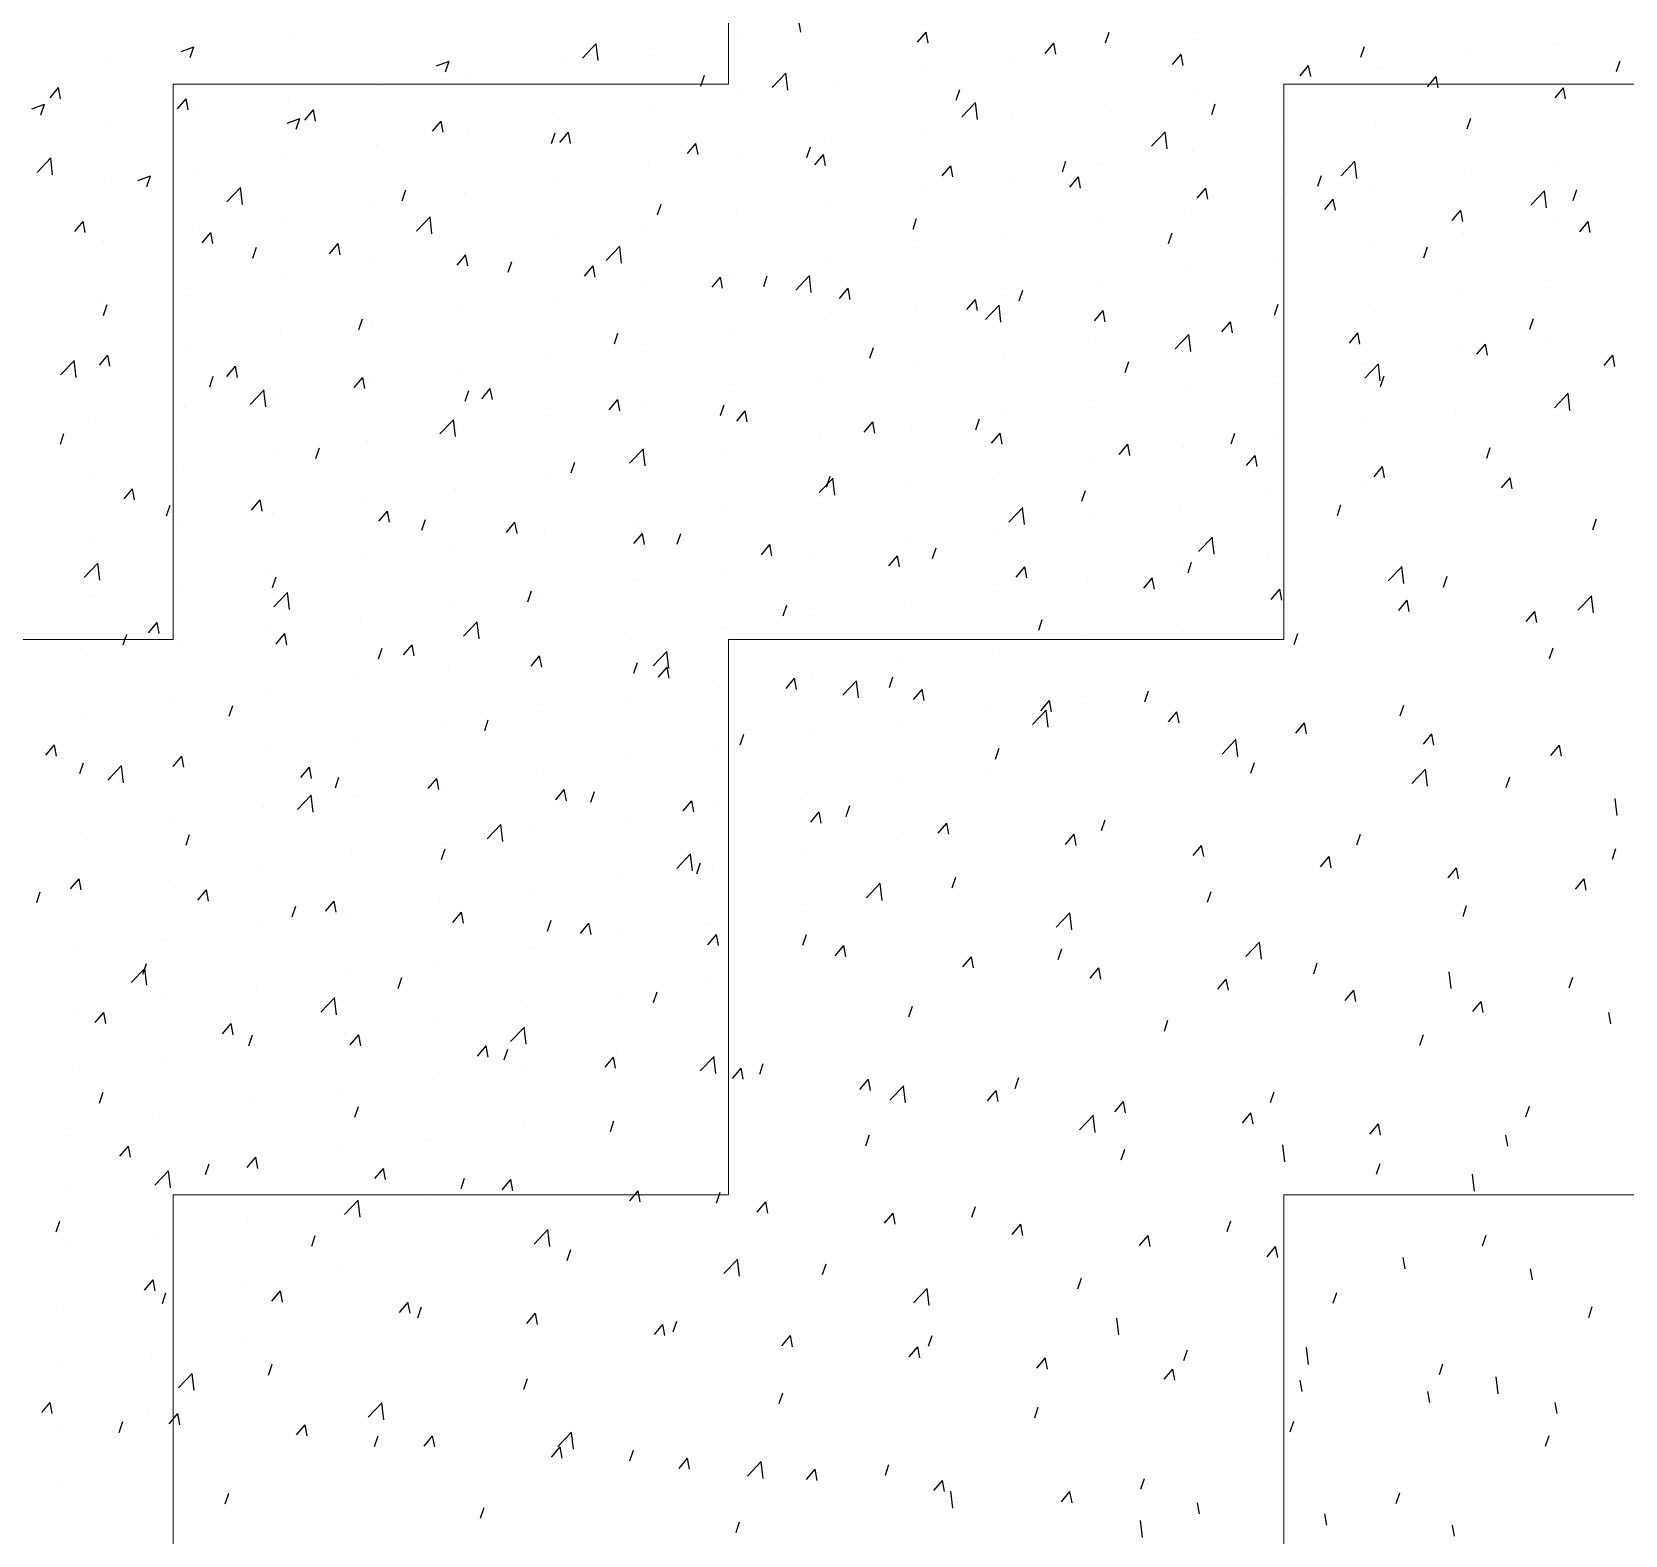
# Model space of a CAD drawing. Header units: millimetres. Extents: x 331487 to 517269, y 198509 to 399936.
# Drawn here: x 417932 to 418828, y 396661 to 397506 of the extents above; entities that cross this region are included whole.
import ezdxf

# ---------------------------------------------------------------- set-up
doc = ezdxf.new("R2010")
doc.units = ezdxf.units.MM
doc.header["$MEASUREMENT"] = 0
doc.layers.add('9th_Hatch-4', color=252, linetype='Continuous', lineweight=5)
doc.layers.add('COLUMN', color=6, linetype='Continuous')

msp = doc.modelspace()

# ---------------------------------------------------------------- linework, layer by layer
at = {"layer": '9th_Hatch-4', "linetype": 'Continuous'}
for p, q in [((418323.66, 397477.11), (418323.66, 397789.61)), ((418011.16, 397477.11), (418323.66, 397477.11)), ((418011.16, 397164.61), (418011.16, 397477.11)), ((418636.16, 397477.11), (418948.66, 397477.11)), ((418636.16, 397164.61), (418636.16, 397477.11)), ((417698.66, 397164.61), (418011.16, 397164.61)), ((418323.66, 397164.61), (418636.16, 397164.61)), ((418323.66, 396852.11), (418323.66, 397164.61)), ((418011.16, 396852.11), (418323.66, 396852.11)), ((418011.16, 396539.61), (418011.16, 396852.11)), ((418636.16, 396852.11), (418948.66, 396852.11)), ((418636.16, 396539.61), (418636.16, 396852.11))]:
    msp.add_line(p, q, dxfattribs=at)
at = {"layer": 'COLUMN', "color": 2, "linetype": 'Continuous'}
for p, q in [((418364.39, 397506.37), (418363.23, 397512.64)), ((418077.44, 397502.58), (418077.44, 397502.58)), ((418241.52, 397491.73), (418249.31, 397499.84)), ((418250.33, 397490.26), (418249.22, 397499.75)), ((418331.87, 397503.67), (418331.87, 397503.67)), ((418430.14, 397500.62), (418434.96, 397506.37)), ((418436.11, 397500.09), (418434.96, 397506.36)), ((418501.87, 397494.35), (418506.69, 397500.09)), ((418507.84, 397493.82), (418506.68, 397500.09)), ((418535.89, 397500.2), (418537.92, 397506.24)), ((418536.39, 397498.82), (418536.39, 397498.82)), ((418587.73, 397505.86), (418587.73, 397505.86)), ((418790.82, 397499.92), (418790.82, 397499.92)), ((418015.76, 397495.33), (418022.76, 397498.02)), ((418020.73, 397491.97), (418022.76, 397498.01)), ((418025.5, 397495.08), (418025.5, 397495.08)), ((418159.47, 397487.32), (418166.48, 397490.01)), ((418164.44, 397483.96), (418166.47, 397490)), ((418230.02, 397490.23), (418230.02, 397490.23)), ((418281.36, 397497.27), (418281.36, 397497.27)), ((418484.45, 397491.32), (418484.45, 397491.32)), ((418573.59, 397488.07), (418578.41, 397493.82)), ((418579.57, 397487.54), (418578.41, 397493.81)), ((418679.6, 397492.19), (418681.63, 397498.23)), ((418740.31, 397493.51), (418740.31, 397493.51)), ((418823.32, 397484.18), (418825.35, 397490.22)), ((417974.99, 397488.68), (417974.99, 397488.68)), ((418178.08, 397482.73), (418178.08, 397482.73)), ((418308.16, 397475.95), (418310.18, 397482)), ((418348.24, 397475.17), (418356.03, 397483.29)), ((418357.05, 397473.71), (418355.95, 397483.2)), ((418433.94, 397484.92), (418433.94, 397484.92)), ((418645.32, 397481.8), (418650.14, 397487.54)), ((418651.29, 397481.27), (418650.14, 397487.54)), ((418688.96, 397486.47), (418688.96, 397486.47)), ((418717.04, 397475.52), (418721.87, 397481.27)), ((418723.02, 397474.99), (418721.86, 397481.26)), ((417941.93, 397469.33), (417946.75, 397475.08)), ((417947.91, 397468.8), (417946.75, 397475.07)), ((418127.57, 397476.33), (418127.57, 397476.33)), ((418382.59, 397477.88), (418382.59, 397477.88)), ((418451.87, 397467.94), (418453.9, 397473.99)), ((418586.51, 397472.57), (418586.51, 397472.57)), ((418637.02, 397478.98), (418637.02, 397478.98)), ((418788.77, 397469.25), (418793.59, 397474.99)), ((418794.74, 397468.72), (418793.59, 397474.99)), ((417931.74, 397463.07), (417938.74, 397465.76)), ((417936.71, 397459.72), (417938.74, 397465.76)), ((418013.66, 397463.06), (418018.48, 397468.8)), ((418019.63, 397462.53), (418018.48, 397468.79)), ((418076.22, 397469.29), (418076.22, 397469.29)), ((418280.14, 397463.98), (418280.14, 397463.98)), ((418330.65, 397470.38), (418330.65, 397470.38)), ((418454.97, 397458.62), (418462.76, 397466.74)), ((418463.77, 397457.15), (418462.67, 397466.65)), ((418535.17, 397465.53), (418535.17, 397465.53)), ((418595.58, 397459.94), (418597.61, 397465.98)), ((418789.6, 397466.63), (418789.6, 397466.63)), ((417973.77, 397455.39), (417973.77, 397455.39)), ((418024.28, 397461.79), (418024.28, 397461.79)), ((418075.45, 397455.07), (418082.45, 397457.75)), ((418080.42, 397451.71), (418082.45, 397457.75)), ((418085.39, 397456.78), (418090.21, 397462.53)), ((418091.36, 397456.25), (418090.2, 397462.52)), ((418157.11, 397450.51), (418161.93, 397456.25)), ((418163.09, 397449.98), (418161.93, 397456.24)), ((418228.8, 397456.94), (418228.8, 397456.94)), ((418483.23, 397458.04), (418483.23, 397458.04)), ((418739.09, 397460.23), (418739.09, 397460.23)), ((418739.3, 397451.93), (418741.32, 397457.97)), ((418176.86, 397449.44), (418176.86, 397449.44)), ((418224.13, 397443.7), (418226.16, 397449.74)), ((418228.84, 397444.23), (418233.66, 397449.98)), ((418234.81, 397443.7), (418233.66, 397449.97)), ((418432.72, 397451.63), (418432.72, 397451.63)), ((418561.69, 397442.07), (418569.48, 397450.19)), ((418570.5, 397440.6), (418569.39, 397450.1)), ((418635.81, 397445.69), (418635.81, 397445.69)), ((418687.75, 397453.18), (418687.75, 397453.18)), ((418075.01, 397436), (418075.01, 397436)), ((418126.35, 397443.04), (418126.35, 397443.04)), ((418300.56, 397437.96), (418305.38, 397443.7)), ((418306.54, 397437.43), (418305.38, 397443.69)), ((418329.44, 397437.09), (418329.44, 397437.09)), ((418367.85, 397435.69), (418369.88, 397441.73)), ((418372.29, 397431.68), (418377.11, 397437.43)), ((418378.26, 397431.15), (418377.11, 397437.42)), ((418381.38, 397444.59), (418381.38, 397444.59)), ((418585.3, 397439.28), (418585.3, 397439.28)), ((417934.61, 397427.42), (417942.39, 397435.54)), ((417943.41, 397425.95), (417942.31, 397435.45)), ((418023.07, 397428.5), (418023.07, 397428.5)), ((418278.93, 397430.69), (418278.93, 397430.69)), ((418444.02, 397425.41), (418448.84, 397431.15)), ((418449.99, 397424.87), (418448.83, 397431.14)), ((418511.56, 397427.68), (418513.59, 397433.73)), ((418533.95, 397432.24), (418533.95, 397432.24)), ((418668.42, 397425.52), (418676.2, 397433.64)), ((418677.22, 397424.05), (418676.12, 397433.55)), ((418737.87, 397426.94), (418737.87, 397426.94)), ((418788.39, 397433.34), (418788.39, 397433.34)), ((417972.56, 397422.1), (417972.56, 397422.1)), ((417991.43, 397422.81), (417998.43, 397425.5)), ((417996.4, 397419.46), (417998.43, 397425.5)), ((418041.33, 397410.87), (418049.12, 397418.98)), ((418050.14, 397409.4), (418049.03, 397418.89)), ((418227.58, 397423.65), (418227.58, 397423.65)), ((418431.5, 397418.34), (418431.5, 397418.34)), ((418482.02, 397424.75), (418482.02, 397424.75)), ((418515.74, 397419.13), (418520.56, 397424.88)), ((418521.72, 397418.6), (418520.56, 397424.87)), ((418587.47, 397412.85), (418592.29, 397418.6)), ((418593.44, 397412.32), (418592.29, 397418.59)), ((418655.27, 397419.67), (418657.3, 397425.72)), ((418686.53, 397419.89), (418686.53, 397419.89)), ((418125.13, 397409.75), (418125.13, 397409.75)), ((418140.11, 397411.45), (418142.14, 397417.49)), ((418175.65, 397416.15), (418175.65, 397416.15)), ((418283.83, 397403.44), (418285.85, 397409.48)), ((418380.16, 397411.3), (418380.16, 397411.3)), ((418634.59, 397412.4), (418634.59, 397412.4)), ((418659.19, 397406.58), (418664.01, 397412.32)), ((418665.17, 397406.05), (418664.01, 397412.32)), ((418775.14, 397408.97), (418782.93, 397417.08)), ((418783.95, 397407.5), (418782.84, 397417)), ((418798.99, 397411.67), (418801.01, 397417.71)), ((418073.79, 397402.71), (418073.79, 397402.71)), ((418148.05, 397394.31), (418155.84, 397402.43)), ((418156.86, 397392.85), (418155.75, 397402.34)), ((418328.22, 397403.81), (418328.22, 397403.81)), ((418427.54, 397395.43), (418429.57, 397401.47)), ((418584.08, 397406), (418584.08, 397406)), ((418730.92, 397400.3), (418735.74, 397406.05)), ((418736.89, 397399.77), (418735.74, 397406.04)), ((418787.17, 397400.05), (418787.17, 397400.05)), ((417955.81, 397394.11), (417960.63, 397399.86)), ((417961.78, 397393.58), (417960.63, 397399.85)), ((418021.85, 397395.21), (418021.85, 397395.21)), ((418027.53, 397387.84), (418032.36, 397393.58)), ((418033.51, 397387.31), (418032.35, 397393.57)), ((418277.71, 397397.4), (418277.71, 397397.4)), ((418480.8, 397391.46), (418480.8, 397391.46)), ((418532.74, 397398.95), (418532.74, 397398.95)), ((418571.25, 397387.42), (418573.28, 397393.46)), ((418736.66, 397393.65), (418736.66, 397393.65)), ((418802.65, 397394.03), (418807.47, 397399.77)), ((418808.62, 397393.5), (418807.46, 397399.77)), ((417971.34, 397388.81), (417971.34, 397388.81)), ((418056.09, 397379.19), (418058.12, 397385.24)), ((418099.26, 397381.56), (418104.08, 397387.31)), ((418105.23, 397381.03), (418104.08, 397387.3)), ((418174.43, 397382.87), (418174.43, 397382.87)), ((418226.37, 397390.36), (418226.37, 397390.36)), ((418254.78, 397377.76), (418262.57, 397385.88)), ((418263.58, 397376.29), (418262.48, 397385.79)), ((418430.29, 397385.05), (418430.29, 397385.05)), ((418685.32, 397386.61), (418685.32, 397386.61)), ((418714.96, 397379.41), (418716.99, 397385.45)), ((418123.92, 397376.46), (418123.92, 397376.46)), ((418170.99, 397375.29), (418175.81, 397381.03)), ((418176.96, 397374.76), (418175.8, 397381.02)), ((418199.8, 397371.19), (418201.83, 397377.23)), ((418242.71, 397369.01), (418247.53, 397374.76)), ((418248.69, 397368.48), (418247.53, 397374.75)), ((418378.95, 397378.01), (418378.95, 397378.01)), ((418633.38, 397379.11), (418633.38, 397379.11)), ((418072.58, 397369.42), (418072.58, 397369.42)), ((418314.44, 397362.74), (418319.26, 397368.48)), ((418320.41, 397362.21), (418319.26, 397368.47)), ((418327.01, 397370.52), (418327.01, 397370.52)), ((418343.52, 397363.18), (418345.54, 397369.22)), ((418361.5, 397361.21), (418369.29, 397369.33)), ((418370.31, 397359.74), (418369.2, 397369.24)), ((418531.52, 397365.67), (418531.52, 397365.67)), ((418582.87, 397372.71), (418582.87, 397372.71)), ((418785.95, 397366.76), (418785.95, 397366.76)), ((417970.13, 397355.52), (417970.13, 397355.52)), ((418020.64, 397361.92), (418020.64, 397361.92)), ((418225.15, 397357.07), (418225.15, 397357.07)), ((418276.5, 397364.11), (418276.5, 397364.11)), ((418386.16, 397356.46), (418390.99, 397362.21)), ((418392.14, 397355.93), (418390.98, 397362.2)), ((418457.89, 397350.19), (418462.71, 397355.93)), ((418463.86, 397349.66), (418462.71, 397355.92)), ((418479.58, 397358.17), (418479.58, 397358.17)), ((418487.23, 397355.17), (418489.26, 397361.21)), ((418735.44, 397360.36), (418735.44, 397360.36)), ((417972.07, 397346.94), (417974.1, 397352.98)), ((418173.21, 397349.58), (418173.21, 397349.58)), ((418429.07, 397351.77), (418429.07, 397351.77)), ((418468.23, 397344.66), (418476.01, 397352.78)), ((418477.03, 397343.19), (418475.93, 397352.69)), ((418529.62, 397343.91), (418534.44, 397349.66)), ((418535.59, 397343.38), (418534.43, 397349.65)), ((418630.94, 397347.16), (418632.97, 397353.2)), ((418684.1, 397353.32), (418684.1, 397353.32)), ((418115.78, 397338.93), (418117.81, 397344.97)), ((418122.7, 397343.17), (418122.7, 397343.17)), ((418377.73, 397344.72), (418377.73, 397344.72)), ((418581.65, 397339.42), (418581.65, 397339.42)), ((418601.34, 397337.64), (418606.16, 397343.38)), ((418607.32, 397337.11), (418606.16, 397343.37)), ((418632.16, 397345.82), (418632.16, 397345.82)), ((418774.65, 397339.15), (418776.68, 397345.19)), ((418019.42, 397328.64), (418019.42, 397328.64)), ((418071.36, 397336.13), (418071.36, 397336.13)), ((418259.49, 397330.92), (418261.52, 397336.97)), ((418275.28, 397330.82), (418275.28, 397330.82)), ((418325.79, 397337.23), (418325.79, 397337.23)), ((418403.21, 397322.91), (418405.23, 397328.96)), ((418530.31, 397332.38), (418530.31, 397332.38)), ((418574.95, 397328.11), (418582.74, 397336.22)), ((418583.76, 397326.64), (418582.65, 397336.14)), ((418673.07, 397331.36), (418677.89, 397337.11)), ((418679.04, 397330.83), (418677.89, 397337.1)), ((418744.79, 397325.09), (418749.62, 397330.83)), ((418750.77, 397324.55), (418749.61, 397330.82)), ((418784.74, 397333.47), (418784.74, 397333.47)), ((417947.86, 397313.45), (417955.65, 397321.57)), ((417956.67, 397311.99), (417955.56, 397321.48)), ((417968.91, 397322.23), (417968.91, 397322.23)), ((417969.68, 397318.89), (417974.5, 397324.64)), ((417975.66, 397318.36), (417974.5, 397324.63)), ((418223.94, 397323.78), (418223.94, 397323.78)), ((418478.37, 397324.88), (418478.37, 397324.88)), ((418546.92, 397314.91), (418548.95, 397320.95)), ((418681.67, 397311.55), (418689.46, 397319.67)), ((418682.88, 397320.03), (418682.88, 397320.03)), ((418690.48, 397310.09), (418689.38, 397319.58)), ((418734.23, 397327.07), (418734.23, 397327.07)), ((418816.52, 397318.81), (418821.34, 397324.56)), ((418822.49, 397318.28), (418821.34, 397324.55)), ((418031.76, 397306.68), (418033.79, 397312.72)), ((418041.41, 397312.62), (418046.23, 397318.36)), ((418047.38, 397312.09), (418046.23, 397318.36)), ((418113.14, 397306.34), (418117.96, 397312.09)), ((418119.11, 397305.81), (418117.95, 397312.08)), ((418172, 397316.29), (418172, 397316.29)), ((418376.51, 397311.44), (418376.51, 397311.44)), ((418427.86, 397318.48), (418427.86, 397318.48)), ((418630.94, 397312.53), (418630.94, 397312.53)), ((418690.63, 397306.9), (418692.66, 397312.94)), ((418054.59, 397296.9), (418062.38, 397305.02)), ((418063.39, 397295.43), (418062.29, 397304.93)), ((418070.14, 397302.84), (418070.14, 397302.84)), ((418121.49, 397309.88), (418121.49, 397309.88)), ((418175.47, 397298.67), (418177.5, 397304.71)), ((418184.86, 397300.07), (418189.68, 397305.81)), ((418190.84, 397299.54), (418189.68, 397305.81)), ((418324.57, 397303.94), (418324.57, 397303.94)), ((418580.43, 397306.13), (418580.43, 397306.13)), ((418788.4, 397295), (418796.19, 397303.12)), ((418797.2, 397293.53), (418796.1, 397303.03)), ((418018.2, 397295.35), (418018.2, 397295.35)), ((418256.59, 397293.79), (418261.41, 397299.54)), ((418262.56, 397293.26), (418261.41, 397299.53)), ((418274.06, 397297.54), (418274.06, 397297.54)), ((418319.18, 397290.66), (418321.21, 397296.7)), ((418328.31, 397287.52), (418333.13, 397293.26)), ((418334.29, 397286.99), (418333.13, 397293.25)), ((418529.09, 397299.09), (418529.09, 397299.09)), ((418733.01, 397293.78), (418733.01, 397293.78)), ((417967.69, 397288.94), (417967.69, 397288.94)), ((418161.31, 397280.35), (418169.1, 397288.47)), ((418170.12, 397278.88), (418169.01, 397288.38)), ((418222.72, 397290.49), (418222.72, 397290.49)), ((418400.04, 397281.24), (418404.86, 397286.99)), ((418406.01, 397280.71), (418404.86, 397286.98)), ((418426.64, 397285.19), (418426.64, 397285.19)), ((418462.9, 397282.65), (418464.92, 397288.7)), ((418477.15, 397291.59), (418477.15, 397291.59)), ((418681.67, 397286.74), (418681.67, 397286.74)), ((417947.74, 397274.43), (417949.76, 397280.47)), ((418120.27, 397276.6), (418120.27, 397276.6)), ((418170.78, 397283), (418170.78, 397283)), ((418375.3, 397278.15), (418375.3, 397278.15)), ((418471.77, 397274.97), (418476.59, 397280.71)), ((418477.74, 397274.44), (418476.58, 397280.7)), ((418606.61, 397274.64), (418608.64, 397280.69)), ((418629.73, 397279.24), (418629.73, 397279.24)), ((418068.93, 397269.55), (418068.93, 397269.55)), ((418091.45, 397266.42), (418093.48, 397272.46)), ((418268.04, 397263.8), (418275.82, 397271.92)), ((418276.84, 397262.33), (418275.74, 397271.83)), ((418323.36, 397270.65), (418323.36, 397270.65)), ((418527.87, 397265.8), (418527.87, 397265.8)), ((418543.49, 397268.69), (418548.31, 397274.44)), ((418549.47, 397268.16), (418548.31, 397274.43)), ((418579.22, 397272.84), (418579.22, 397272.84)), ((418615.22, 397262.42), (418620.04, 397268.16)), ((418621.19, 397261.89), (418620.04, 397268.15)), ((418750.32, 397266.64), (418752.35, 397272.68)), ((418016.99, 397262.06), (418016.99, 397262.06)), ((418221.5, 397257.21), (418221.5, 397257.21)), ((418235.16, 397258.41), (418237.19, 397264.45)), ((418272.85, 397264.25), (418272.85, 397264.25)), ((418475.94, 397258.3), (418475.94, 397258.3)), ((418686.94, 397256.14), (418691.76, 397261.89)), ((418692.92, 397255.61), (418691.76, 397261.88)), ((417966.48, 397255.65), (417966.48, 397255.65)), ((417983.56, 397243.67), (417988.38, 397249.42)), ((417989.53, 397243.14), (417988.38, 397249.41)), ((418169.57, 397249.71), (418169.57, 397249.71)), ((418374.76, 397247.25), (418382.55, 397255.36)), ((418378.88, 397250.4), (418380.9, 397256.44)), ((418383.57, 397245.78), (418382.46, 397255.28)), ((418425.42, 397251.9), (418425.42, 397251.9)), ((418522.59, 397242.39), (418524.62, 397248.43)), ((418680.45, 397253.45), (418680.45, 397253.45)), ((418758.67, 397249.87), (418763.49, 397255.61)), ((418764.64, 397249.34), (418763.49, 397255.6)), ((418007.43, 397234.16), (418009.45, 397240.21)), ((418055.28, 397237.4), (418060.11, 397243.14)), ((418061.26, 397236.87), (418060.1, 397243.14)), ((418119.05, 397243.31), (418119.05, 397243.31)), ((418374.08, 397244.86), (418374.08, 397244.86)), ((418481.48, 397230.69), (418489.27, 397238.81)), ((418490.29, 397229.23), (418489.19, 397238.72)), ((418578, 397239.55), (418578, 397239.55)), ((418628.51, 397245.95), (418628.51, 397245.95)), ((418666.3, 397234.38), (418668.33, 397240.42)), ((418067.71, 397236.26), (418067.71, 397236.26)), ((418127.01, 397231.12), (418131.83, 397236.87)), ((418132.98, 397230.59), (418131.83, 397236.86)), ((418151.14, 397226.16), (418153.17, 397232.2)), ((418198.74, 397224.85), (418203.56, 397230.59)), ((418204.71, 397224.32), (418203.55, 397230.59)), ((418271.63, 397230.96), (418271.63, 397230.96)), ((418322.14, 397237.36), (418322.14, 397237.36)), ((418526.66, 397232.51), (418526.66, 397232.51)), ((418810.01, 397226.37), (418812.04, 397232.42)), ((417965.26, 397222.37), (417965.26, 397222.37)), ((418015.77, 397228.77), (418015.77, 397228.77)), ((418220.29, 397223.92), (418220.29, 397223.92)), ((418270.46, 397218.57), (418275.28, 397224.32)), ((418276.44, 397218.04), (418275.28, 397224.31)), ((418294.85, 397218.15), (418296.88, 397224.19)), ((418474.72, 397225.01), (418474.72, 397225.01)), ((418588.21, 397214.14), (418596, 397222.26)), ((418597.01, 397212.67), (418595.91, 397222.17)), ((418168.35, 397216.42), (418168.35, 397216.42)), ((418342.19, 397212.3), (418347.01, 397218.04)), ((418348.16, 397211.77), (418347.01, 397218.04)), ((418413.91, 397206.02), (418418.74, 397211.77)), ((418419.89, 397205.49), (418418.73, 397211.76)), ((418424.21, 397218.61), (418424.21, 397218.61)), ((418438.57, 397210.14), (418440.59, 397216.18)), ((418627.3, 397212.66), (418627.3, 397212.66)), ((417961.12, 397199.49), (417968.91, 397207.61)), ((417969.93, 397198.02), (417968.82, 397207.52)), ((418066.5, 397202.98), (418066.5, 397202.98)), ((418117.84, 397210.02), (418117.84, 397210.02)), ((418320.93, 397204.07), (418320.93, 397204.07)), ((418372.87, 397211.57), (418372.87, 397211.57)), ((418485.64, 397199.75), (418490.46, 397205.49)), ((418491.61, 397199.22), (418490.46, 397205.49)), ((418576.79, 397206.26), (418576.79, 397206.26)), ((418582.28, 397202.13), (418584.31, 397208.17)), ((418694.93, 397197.59), (418702.72, 397205.71)), ((418703.74, 397196.12), (418702.63, 397205.62)), ((418014.56, 397195.48), (418014.56, 397195.48)), ((418067.12, 397193.9), (418069.15, 397199.94)), ((418270.42, 397197.67), (418270.42, 397197.67)), ((418525.44, 397199.22), (418525.44, 397199.22)), ((418557.37, 397193.47), (418562.19, 397199.22)), ((418563.34, 397192.94), (418562.18, 397199.21)), ((418725.99, 397194.12), (418728.02, 397200.16)), ((417964.05, 397189.08), (417964.05, 397189.08)), ((418067.85, 397182.94), (418075.63, 397191.06)), ((418076.65, 397181.47), (418075.55, 397190.97)), ((418210.83, 397185.89), (418212.86, 397191.94)), ((418219.07, 397190.63), (418219.07, 397190.63)), ((418422.99, 397185.32), (418422.99, 397185.32)), ((418473.5, 397191.72), (418473.5, 397191.72)), ((418629.09, 397187.2), (418633.91, 397192.94)), ((418635.07, 397186.67), (418633.91, 397192.93)), ((418700.82, 397180.92), (418705.64, 397186.67)), ((418706.79, 397180.39), (418705.64, 397186.66)), ((418801.66, 397181.04), (418809.44, 397189.16)), ((418810.46, 397179.57), (418809.36, 397189.07)), ((418116.62, 397176.73), (418116.62, 397176.73)), ((418167.13, 397183.13), (418167.13, 397183.13)), ((418354.54, 397177.88), (418356.57, 397183.93)), ((418371.65, 397178.28), (418371.65, 397178.28)), ((418498.26, 397169.88), (418500.28, 397175.92)), ((418772.55, 397174.65), (418777.37, 397180.39)), ((418778.52, 397174.12), (418777.36, 397180.38)), ((417983.1, 397161.65), (417985.12, 397167.69)), ((417997.43, 397168.45), (418002.25, 397174.2)), ((418003.41, 397167.92), (418002.25, 397174.19)), ((418065.28, 397169.69), (418065.28, 397169.69)), ((418069.16, 397162.18), (418073.98, 397167.93)), ((418075.13, 397161.65), (418073.98, 397167.92)), ((418174.57, 397166.39), (418182.36, 397174.5)), ((418183.38, 397164.92), (418182.27, 397174.42)), ((418319.71, 397170.78), (418319.71, 397170.78)), ((418575.57, 397172.97), (418575.57, 397172.97)), ((418641.97, 397161.87), (418644, 397167.91)), ((418013.34, 397162.19), (418013.34, 397162.19)), ((418126.81, 397153.64), (418128.84, 397159.68)), ((418140.89, 397155.9), (418145.71, 397161.65)), ((418146.86, 397155.37), (418145.7, 397161.64)), ((418269.2, 397164.38), (418269.2, 397164.38)), ((418281.29, 397149.83), (418289.08, 397157.95)), ((418472.29, 397158.43), (418472.29, 397158.43)), ((418524.23, 397165.93), (418524.23, 397165.93)), ((418785.68, 397153.86), (418787.71, 397159.9)), ((417962.83, 397155.79), (417962.83, 397155.79)), ((418165.92, 397149.84), (418165.92, 397149.84)), ((418212.61, 397149.63), (418217.43, 397155.37)), ((418218.59, 397149.1), (418217.43, 397155.37)), ((418217.86, 397157.34), (418217.86, 397157.34)), ((418270.52, 397145.63), (418272.55, 397151.67)), ((418284.34, 397143.35), (418289.16, 397149.1)), ((418290.1, 397148.37), (418288.99, 397157.86)), ((418290.31, 397142.82), (418289.16, 397149.09)), ((418421.78, 397152.03), (418421.78, 397152.03)), ((418115.41, 397143.44), (418115.41, 397143.44)), ((418356.06, 397137.08), (418360.89, 397142.82)), ((418362.04, 397136.55), (418360.88, 397142.82)), ((418370.43, 397144.99), (418370.43, 397144.99)), ((418388.02, 397133.28), (418395.81, 397141.4)), ((418396.82, 397131.81), (418395.72, 397141.31)), ((418414.23, 397137.62), (418416.26, 397143.67)), ((418064.06, 397136.4), (418064.06, 397136.4)), ((418267.98, 397131.09), (418267.98, 397131.09)), ((418318.49, 397137.49), (418318.49, 397137.49)), ((418427.79, 397130.8), (418432.61, 397136.55)), ((418433.76, 397130.27), (418432.61, 397136.54)), ((418523.01, 397132.64), (418523.01, 397132.64)), ((418557.95, 397129.61), (418559.97, 397135.66)), ((417961.61, 397122.5), (417961.61, 397122.5)), ((418012.12, 397128.9), (418012.12, 397128.9)), ((418042.79, 397121.39), (418044.81, 397127.43)), ((418216.64, 397124.05), (418216.64, 397124.05)), ((418471.07, 397125.14), (418471.07, 397125.14)), ((418494.74, 397116.73), (418502.53, 397124.85)), ((418499.52, 397124.53), (418504.34, 397130.27)), ((418503.55, 397115.26), (418502.44, 397124.76)), ((418505.49, 397124), (418504.33, 397130.27)), ((418571.24, 397118.25), (418576.06, 397124)), ((418577.22, 397117.72), (418576.06, 397123.99)), ((418701.66, 397121.61), (418703.69, 397127.65)), ((418164.7, 397116.55), (418164.7, 397116.55)), ((418186.5, 397113.38), (418188.53, 397119.42)), ((418420.56, 397118.74), (418420.56, 397118.74)), ((418642.97, 397111.98), (418647.79, 397117.72)), ((418648.94, 397111.45), (418647.79, 397117.72)), ((417939.58, 397099.51), (417944.4, 397105.26)), ((417945.56, 397098.98), (417944.4, 397105.25)), ((418114.19, 397110.15), (418114.19, 397110.15)), ((418317.28, 397104.2), (418317.28, 397104.2)), ((418330.21, 397105.37), (418332.24, 397111.41)), ((418369.22, 397111.7), (418369.22, 397111.7)), ((418601.47, 397100.18), (418609.25, 397108.3)), ((418610.27, 397098.71), (418609.17, 397108.21)), ((418714.69, 397105.7), (418719.52, 397111.45)), ((418720.67, 397105.17), (418719.51, 397111.44)), ((418786.42, 397099.43), (418791.24, 397105.17)), ((418792.39, 397098.9), (418791.24, 397105.17)), ((417958.76, 397089.13), (417960.79, 397095.18)), ((418010.91, 397095.61), (418010.91, 397095.61)), ((418011.31, 397093.24), (418016.13, 397098.98)), ((418017.28, 397092.71), (418016.13, 397098.97)), ((418062.85, 397103.11), (418062.85, 397103.11)), ((418266.77, 397097.8), (418266.77, 397097.8)), ((418473.92, 397097.36), (418475.95, 397103.4)), ((418617.64, 397089.35), (418619.67, 397095.39)), ((417960.4, 397089.21), (417960.4, 397089.21)), ((417974.38, 397085.53), (417982.17, 397093.64)), ((417983.19, 397084.06), (417982.08, 397093.56)), ((418083.04, 397086.96), (418087.86, 397092.71)), ((418089.01, 397086.43), (418087.85, 397092.7)), ((418102.48, 397081.13), (418104.5, 397087.17)), ((418154.76, 397080.69), (418159.58, 397086.43)), ((418160.73, 397080.15), (418159.58, 397086.42)), ((418215.42, 397090.76), (418215.42, 397090.76)), ((418469.86, 397091.85), (418469.86, 397091.85)), ((418708.19, 397083.63), (418715.98, 397091.74)), ((418717, 397082.16), (418715.89, 397091.66)), ((418761.35, 397081.34), (418763.38, 397087.39)), ((418163.49, 397083.26), (418163.49, 397083.26)), ((418226.49, 397074.41), (418231.31, 397080.16)), ((418232.46, 397073.88), (418231.3, 397080.15)), ((418246.19, 397073.12), (418248.22, 397079.16)), ((418368, 397078.41), (418368, 397078.41)), ((418419.34, 397085.45), (418419.34, 397085.45)), ((418061.63, 397069.82), (418061.63, 397069.82)), ((418081.1, 397068.97), (418088.89, 397077.09)), ((418089.91, 397067.51), (418088.8, 397077)), ((418112.97, 397076.86), (418112.97, 397076.86)), ((418298.21, 397068.13), (418303.03, 397073.88)), ((418304.19, 397067.6), (418303.03, 397073.87)), ((418316.06, 397070.91), (418316.06, 397070.91)), ((418389.9, 397065.11), (418391.93, 397071.15)), ((418823.72, 397065.61), (418822.62, 397075.1)), ((418009.69, 397062.32), (418009.69, 397062.32)), ((418187.83, 397052.42), (418195.62, 397060.54)), ((418196.63, 397050.95), (418195.53, 397060.45)), ((418265.55, 397064.51), (418265.55, 397064.51)), ((418369.94, 397061.86), (418374.76, 397067.6)), ((418375.91, 397061.33), (418374.76, 397067.6)), ((418441.67, 397055.58), (418446.49, 397061.33)), ((418447.64, 397055.05), (418446.48, 397061.32)), ((418533.62, 397057.1), (418535.64, 397063.14)), ((417959.18, 397055.92), (417959.18, 397055.92)), ((418018.45, 397048.87), (418020.48, 397054.91)), ((418214.21, 397057.47), (418214.21, 397057.47)), ((418418.13, 397052.16), (418418.13, 397052.16)), ((418513.39, 397049.31), (418518.21, 397055.05)), ((418519.37, 397048.78), (418518.21, 397055.05)), ((418677.33, 397049.09), (418679.36, 397055.13)), ((418111.76, 397043.57), (418111.76, 397043.57)), ((418162.17, 397040.86), (418164.2, 397046.91)), ((418162.27, 397049.97), (418162.27, 397049.97)), ((418294.55, 397035.87), (418302.34, 397043.99)), ((418303.36, 397034.4), (418302.25, 397043.9)), ((418366.79, 397045.12), (418366.79, 397045.12)), ((418585.12, 397043.03), (418589.94, 397048.78)), ((418591.09, 397042.5), (418589.93, 397048.77)), ((418656.84, 397036.76), (418661.66, 397042.5)), ((418662.82, 397036.23), (418661.66, 397042.5)), ((418821.04, 397041.08), (418823.07, 397047.12)), ((418060.42, 397036.53), (418060.42, 397036.53)), ((418305.88, 397032.85), (418307.91, 397038.9)), ((418314.85, 397037.62), (418314.85, 397037.62)), ((418728.57, 397030.48), (418733.39, 397036.23)), ((418734.54, 397029.95), (418733.39, 397036.22)), ((417953.46, 397024.29), (417958.28, 397030.04)), ((417959.43, 397023.76), (417958.28, 397030.03)), ((418008.48, 397029.03), (418008.48, 397029.03)), ((418025.18, 397018.02), (418030.01, 397023.76)), ((418031.16, 397017.49), (418030, 397023.75)), ((418212.99, 397024.18), (418212.99, 397024.18)), ((418264.34, 397031.22), (418264.34, 397031.22)), ((418401.28, 397019.32), (418409.06, 397027.44)), ((418410.08, 397017.85), (418408.98, 397027.35)), ((418449.59, 397024.85), (418451.62, 397030.89)), ((418800.3, 397024.21), (418805.12, 397029.95)), ((418806.27, 397023.68), (418805.11, 397029.95)), ((417934.43, 397016.62), (417936.46, 397022.66)), ((417957.97, 397022.63), (417957.97, 397022.63)), ((418078.15, 397008.61), (418080.17, 397014.65)), ((418096.91, 397011.74), (418101.73, 397017.49)), ((418102.88, 397011.21), (418101.73, 397017.48)), ((418161.05, 397016.68), (418161.05, 397016.68)), ((418593.31, 397016.84), (418595.33, 397022.88)), ((418737.02, 397008.83), (418739.05, 397014.87)), ((418110.54, 397010.28), (418110.54, 397010.28)), ((418168.64, 397005.47), (418173.46, 397011.21)), ((418174.61, 397004.94), (418173.45, 397011.2)), ((418221.86, 397000.6), (418223.89, 397006.64)), ((418365.57, 397011.83), (418365.57, 397011.83)), ((418508, 397002.77), (418515.79, 397010.88)), ((418516.81, 397001.3), (418515.7, 397010.8)), ((418059.2, 397003.24), (418059.2, 397003.24)), ((418240.36, 396999.19), (418245.18, 397004.94)), ((418246.34, 396998.66), (418245.18, 397004.93)), ((418263.12, 396997.93), (418263.12, 396997.93)), ((418312.09, 396992.92), (418316.91, 396998.66)), ((418313.63, 397004.33), (418313.63, 397004.33)), ((418318.06, 396992.39), (418316.91, 396998.65)), ((418365.57, 396992.59), (418367.6, 396998.64)), ((417956.75, 396989.34), (417956.75, 396989.34)), ((418007.26, 396995.74), (418007.26, 396995.74)), ((418211.78, 396990.89), (418211.78, 396990.89)), ((418383.81, 396986.64), (418388.64, 396992.39)), ((418389.79, 396986.11), (418388.63, 396992.38)), ((418509.28, 396984.58), (418511.31, 396990.63)), ((418614.72, 396986.22), (418622.51, 396994.33)), ((418623.53, 396984.75), (418622.42, 396994.24)), ((417987.64, 396971.56), (417995.43, 396979.68)), ((417994.12, 396976.36), (417996.15, 396982.4)), ((417996.44, 396970.09), (417995.34, 396979.59)), ((418159.84, 396983.39), (418159.84, 396983.39)), ((418455.54, 396980.37), (418460.36, 396986.11)), ((418461.51, 396979.83), (418460.36, 396986.1)), ((418527.27, 396974.09), (418532.09, 396979.84)), ((418533.24, 396973.56), (418532.08, 396979.83)), ((418653, 396976.58), (418655.02, 396982.62)), ((418057.98, 396969.95), (418057.98, 396969.95)), ((418109.33, 396976.99), (418109.33, 396976.99)), ((418137.84, 396968.35), (418139.86, 396974.39)), ((418312.41, 396971.04), (418312.41, 396971.04)), ((418598.99, 396967.81), (418603.81, 396973.56)), ((418604.97, 396967.28), (418603.81, 396973.55)), ((418730.25, 396968.19), (418729.15, 396977.69)), ((418796.71, 396968.57), (418798.74, 396974.61)), ((418006.04, 396962.45), (418006.04, 396962.45)), ((418094.36, 396955.01), (418102.15, 396963.13)), ((418103.17, 396953.54), (418102.06, 396963.04)), ((418261.9, 396964.64), (418261.9, 396964.64)), ((418281.55, 396960.34), (418283.58, 396966.38)), ((418670.72, 396961.54), (418675.54, 396967.28)), ((418676.69, 396961.01), (418675.54, 396967.28)), ((418742.44, 396955.26), (418747.27, 396961.01)), ((418748.42, 396954.73), (418747.26, 396961)), ((417955.53, 396956.05), (417955.53, 396956.05)), ((417967.33, 396949.07), (417972.15, 396954.82)), ((417973.31, 396948.54), (417972.15, 396954.81)), ((418210.56, 396957.6), (418210.56, 396957.6)), ((418425.26, 396952.33), (418427.29, 396958.37)), ((418820.14, 396948.46), (418818.99, 396954.73)), ((418039.06, 396942.8), (418043.88, 396948.54)), ((418045.03, 396942.27), (418043.88, 396948.53)), ((418108.11, 396943.7), (418108.11, 396943.7)), ((418158.62, 396950.1), (418158.62, 396950.1)), ((418201.09, 396938.46), (418208.87, 396946.58)), ((418209.89, 396936.99), (418208.79, 396946.49)), ((418568.97, 396944.32), (418571, 396950.36)), ((418053.81, 396936.1), (418055.84, 396942.14)), ((418056.77, 396936.66), (418056.77, 396936.66)), ((418110.79, 396936.52), (418115.61, 396942.27)), ((418116.76, 396935.99), (418115.6, 396942.26)), ((418182.51, 396930.25), (418187.33, 396935.99)), ((418188.49, 396929.72), (418187.33, 396935.98)), ((418197.53, 396928.09), (418199.55, 396934.13)), ((418712.69, 396936.31), (418714.72, 396942.36)), ((418004.83, 396929.16), (418004.83, 396929.16)), ((418254.24, 396923.97), (418259.06, 396929.72)), ((418260.21, 396923.44), (418259.06, 396929.71)), ((418260.69, 396931.35), (418260.69, 396931.35)), ((418307.81, 396921.91), (418315.6, 396930.02)), ((418316.62, 396920.44), (418315.51, 396929.94)), ((418341.24, 396920.08), (418343.27, 396926.12)), ((417954.32, 396922.76), (417954.32, 396922.76)), ((418157.41, 396916.81), (418157.41, 396916.81)), ((418209.34, 396924.31), (418209.34, 396924.31)), ((418325.96, 396917.7), (418330.78, 396923.44)), ((418331.94, 396917.17), (418330.78, 396923.43)), ((418397.69, 396911.42), (418402.51, 396917.17)), ((418403.66, 396910.89), (418402.51, 396917.16)), ((418484.95, 396912.07), (418486.98, 396918.11)), ((417969.79, 396903.84), (417971.82, 396909.88)), ((418106.89, 396910.41), (418106.89, 396910.41)), ((418414.53, 396905.36), (418422.32, 396913.47)), ((418423.34, 396903.89), (418422.23, 396913.38)), ((418469.42, 396905.15), (418474.24, 396910.89)), ((418475.39, 396904.62), (418474.23, 396910.88)), ((418628.67, 396904.06), (418630.69, 396910.1)), ((418055.55, 396903.37), (418055.55, 396903.37)), ((418113.5, 396895.83), (418115.53, 396901.88)), ((418541.14, 396898.87), (418545.96, 396904.62)), ((418547.12, 396898.34), (418545.96, 396904.61)), ((418612.87, 396892.6), (418617.69, 396898.34)), ((418618.84, 396892.06), (418617.69, 396898.33)), ((418772.38, 396896.05), (418774.41, 396902.09)), ((417953.1, 396889.47), (417953.1, 396889.47)), ((418003.61, 396895.87), (418003.61, 396895.87)), ((418208.13, 396891.02), (418208.13, 396891.02)), ((418257.22, 396887.82), (418259.25, 396893.87)), ((418521.26, 396888.8), (418529.05, 396896.92)), ((418530.06, 396887.33), (418528.96, 396896.83)), ((418684.59, 396886.32), (418689.41, 396892.07)), ((418690.57, 396885.79), (418689.41, 396892.06)), ((418156.19, 396883.52), (418156.19, 396883.52)), ((418400.93, 396879.82), (418402.96, 396885.86)), ((418636.79, 396870.78), (418635.68, 396880.28)), ((418762.29, 396879.51), (418761.14, 396885.78)), ((417981.21, 396873.85), (417986.03, 396879.6)), ((417987.18, 396873.32), (417986.03, 396879.59)), ((418052.93, 396867.58), (418057.76, 396873.32)), ((418058.91, 396867.05), (418057.75, 396873.32)), ((418105.68, 396877.12), (418105.68, 396877.12)), ((418544.64, 396871.81), (418546.67, 396877.85)), ((418000.89, 396857.6), (418008.68, 396865.72)), ((418002.4, 396862.58), (418002.4, 396862.58)), ((418009.7, 396856.13), (418008.6, 396865.63)), ((418029.48, 396863.58), (418031.51, 396869.62)), ((418054.34, 396870.08), (418054.34, 396870.08)), ((418124.66, 396861.3), (418129.48, 396867.05)), ((418130.63, 396860.77), (418129.48, 396867.04)), ((418688.36, 396863.8), (418690.38, 396869.84)), ((418743.51, 396854.23), (418742.41, 396863.73)), ((417951.89, 396856.18), (417951.89, 396856.18)), ((418173.2, 396855.57), (418175.22, 396861.61)), ((418196.39, 396855.03), (418201.21, 396860.77)), ((418202.36, 396854.5), (418201.2, 396860.77)), ((418268.11, 396848.75), (418272.93, 396854.5)), ((418274.09, 396848.22), (418272.93, 396854.49)), ((418316.91, 396847.56), (418318.94, 396853.61)), ((418107.62, 396841.05), (418115.41, 396849.16)), ((418116.43, 396839.58), (418115.32, 396849.08)), ((418154.97, 396850.23), (418154.97, 396850.23)), ((418339.84, 396842.48), (418344.66, 396848.22)), ((418345.81, 396841.95), (418344.66, 396848.21)), ((418460.62, 396839.55), (418462.65, 396845.6)), ((417945.46, 396831.33), (417947.49, 396837.37)), ((418053.12, 396836.79), (418053.12, 396836.79)), ((418104.46, 396843.83), (418104.46, 396843.83)), ((418411.56, 396836.2), (418416.39, 396841.95)), ((418417.54, 396835.67), (418416.38, 396841.94)), ((418483.29, 396829.93), (418488.11, 396835.67)), ((418489.26, 396829.4), (418488.11, 396835.66)), ((418604.33, 396831.55), (418606.36, 396837.59)), ((418001.18, 396829.29), (418001.18, 396829.29)), ((418089.17, 396823.32), (418091.2, 396829.36)), ((418214.34, 396824.5), (418222.13, 396832.61)), ((418223.15, 396823.03), (418222.04, 396832.52)), ((418555.02, 396823.65), (418559.84, 396829.4)), ((418560.99, 396823.12), (418559.83, 396829.39)), ((418748.05, 396823.54), (418750.07, 396829.58)), ((417950.67, 396822.89), (417950.67, 396822.89)), ((418232.89, 396815.31), (418234.91, 396821.35)), ((418626.74, 396817.38), (418631.56, 396823.12)), ((418632.72, 396816.85), (418631.56, 396823.11)), ((418103.25, 396810.54), (418103.25, 396810.54)), ((418321.07, 396807.94), (418328.86, 396816.06)), ((418329.87, 396806.47), (418328.77, 396815.97)), ((418376.6, 396807.3), (418378.63, 396813.34)), ((418704.44, 396810.57), (418703.29, 396816.84)), ((418776.17, 396804.3), (418775.01, 396810.56)), ((417995.08, 396798.63), (417999.9, 396804.38)), ((418001.06, 396798.1), (417999.9, 396804.37)), ((418051.9, 396803.5), (418051.9, 396803.5)), ((418427.79, 396791.39), (418435.58, 396799.51)), ((418436.6, 396789.92), (418435.49, 396799.42)), ((418520.31, 396799.29), (418522.34, 396805.33)), ((417999.96, 396796), (417999.96, 396796)), ((418005.15, 396791.07), (418007.18, 396797.11)), ((418066.81, 396792.36), (418071.63, 396798.1)), ((418072.78, 396791.83), (418071.63, 396798.1)), ((418138.54, 396786.08), (418143.36, 396791.83)), ((418144.51, 396785.55), (418143.35, 396791.82)), ((418664.02, 396791.28), (418666.05, 396797.33)), ((417949.45, 396789.6), (417949.45, 396789.6)), ((418148.86, 396783.06), (418150.89, 396789.1)), ((418210.26, 396779.81), (418215.08, 396785.55)), ((418216.24, 396779.28), (418215.08, 396785.55)), ((418543.32, 396773.37), (418542.22, 396782.87)), ((418807.74, 396783.27), (418809.77, 396789.32)), ((418281.99, 396773.53), (418286.81, 396779.28)), ((418287.96, 396773), (418286.81, 396779.27)), ((418292.58, 396775.05), (418294.6, 396781.09)), ((418353.71, 396767.26), (418358.53, 396773)), ((418359.69, 396766.73), (418358.53, 396773)), ((418436.29, 396767.04), (418438.32, 396773.08)), ((418050.69, 396770.21), (418050.69, 396770.21)), ((418425.44, 396760.98), (418430.26, 396766.73)), ((418431.41, 396760.45), (418430.26, 396766.72)), ((418580, 396759.03), (418582.03, 396765.07)), ((418650.05, 396756.82), (418648.94, 396766.32)), ((417948.24, 396756.31), (417948.24, 396756.31)), ((417998.75, 396762.72), (417998.75, 396762.72)), ((418064.84, 396750.8), (418066.87, 396756.85)), ((418497.17, 396754.71), (418501.99, 396760.45)), ((418503.14, 396754.18), (418501.98, 396760.45)), ((418723.72, 396751.02), (418725.74, 396757.06)), ((418014.15, 396743.64), (418021.94, 396751.75)), ((418022.96, 396742.17), (418021.85, 396751.66)), ((418208.55, 396742.79), (418210.58, 396748.84)), ((418568.89, 396748.43), (418573.71, 396754.18)), ((418574.87, 396747.9), (418573.71, 396754.17)), ((418646.59, 396741.63), (418645.44, 396747.89)), ((418756.77, 396740.27), (418755.66, 396749.76)), ((418352.27, 396734.79), (418354.29, 396740.83)), ((418718.32, 396735.35), (418717.16, 396741.62)), ((417937.23, 396729.69), (417942.05, 396735.44)), ((417943.21, 396729.16), (417942.05, 396735.43)), ((417997.53, 396729.43), (417997.53, 396729.43)), ((418008.96, 396723.41), (418013.78, 396729.16)), ((418014.93, 396722.88), (418013.78, 396729.15)), ((418120.88, 396727.08), (418128.67, 396735.2)), ((418129.68, 396725.62), (418128.58, 396735.11)), ((418495.98, 396726.78), (418498.01, 396732.82)), ((418790.04, 396729.08), (418788.89, 396735.34)), ((417947.02, 396723.02), (417947.02, 396723.02)), ((417980.82, 396718.55), (417982.85, 396724.59)), ((418080.68, 396717.14), (418085.51, 396722.88)), ((418086.66, 396716.61), (418085.5, 396722.88)), ((418227.6, 396710.53), (418235.39, 396718.65)), ((418639.69, 396718.77), (418641.72, 396724.81)), ((418124.53, 396710.54), (418126.56, 396716.58)), ((418152.41, 396710.86), (418157.23, 396716.61)), ((418158.38, 396710.33), (418157.23, 396716.6)), ((418224.14, 396704.59), (418228.96, 396710.33)), ((418230.11, 396704.06), (418228.95, 396710.33)), ((418236.41, 396709.06), (418235.3, 396718.56)), ((418783.41, 396710.76), (418785.43, 396716.8)), ((418268.25, 396702.53), (418270.27, 396708.58)), ((418295.86, 396698.31), (418300.68, 396704.06)), ((418301.84, 396697.78), (418300.68, 396704.05)), ((418334.33, 396693.98), (418342.11, 396702.1)), ((418343.13, 396692.51), (418342.03, 396702.01)), ((418367.59, 396692.04), (418372.41, 396697.78)), ((418373.56, 396691.51), (418372.41, 396697.78)), ((418411.96, 396694.52), (418413.99, 396700.57)), ((418555.67, 396686.52), (418557.7, 396692.56)), ((417945.81, 396689.73), (417945.81, 396689.73)), ((418040.51, 396678.29), (418042.54, 396684.33)), ((418439.31, 396685.76), (418444.14, 396691.51)), ((418445.29, 396685.23), (418444.13, 396691.5)), ((418449.86, 396675.96), (418448.75, 396685.46)), ((418511.04, 396679.49), (418515.86, 396685.23)), ((418517.01, 396678.96), (418515.86, 396685.23)), ((418699.38, 396678.51), (418701.41, 396684.55)), ((418184.22, 396670.28), (418186.25, 396676.32)), ((418588.74, 396672.68), (418587.58, 396678.95)), ((418327.94, 396662.27), (418329.96, 396668.31)), ((418556.58, 396659.41), (418555.47, 396668.9)), ((418660.47, 396666.41), (418659.31, 396672.68)), ((418732.19, 396660.13), (418731.04, 396666.4))]:
    msp.add_line(p, q, dxfattribs=at)

doc.saveas('drawing.dxf')
